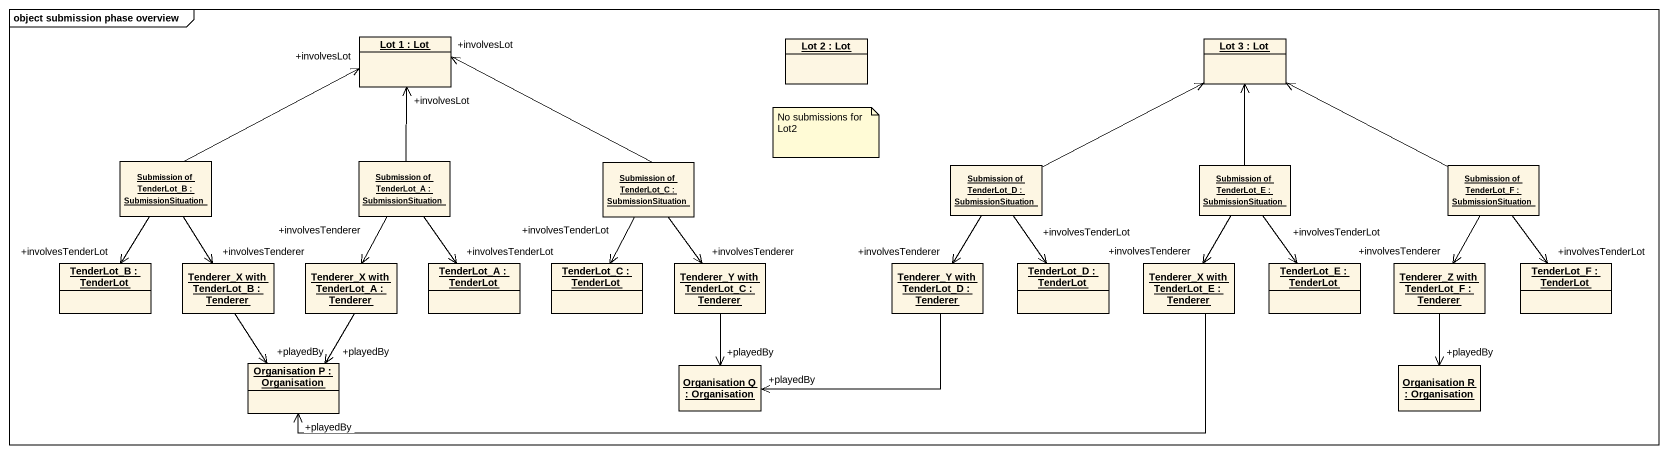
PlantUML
@startuml
mainframe object submission phase overview
hide circle
hide empty members
object "Lot 1 : Lot" as Lot_1
object "Lot 2 : Lot" as Lot_2
object "Lot 3 : Lot" as Lot_3
object "Submission of TenderLot_B : SubmissionSituation" as Submission_of_TenderLot_B
object "Submission of TenderLot_A : SubmissionSituation" as Submission_of_TenderLot_A
object "Submission of TenderLot_C : SubmissionSituation" as Submission_of_TenderLot_C
object "Submission of TenderLot_D : SubmissionSituation" as Submission_of_TenderLot_D
object "Submission of TenderLot_E : SubmissionSituation" as Submission_of_TenderLot_E
object "Submission of TenderLot_F : SubmissionSituation" as Submission_of_TenderLot_F
object "TenderLot_B : TenderLot" as TenderLot_B
object "Tenderer_X with TenderLot_B : Tenderer" as Tenderer_X_with_TenderLot_B
object "Tenderer_X with TenderLot_A : Tenderer" as Tenderer_X_with_TenderLot_A
object "TenderLot_A : TenderLot" as TenderLot_A
object "TenderLot_C : TenderLot" as TenderLot_C
object "Tenderer_Y with TenderLot_C : Tenderer" as Tenderer_Y_with_TenderLot_C
object "Tenderer_Y with TenderLot_D : Tenderer" as Tenderer_Y_with_TenderLot_D
object "TenderLot_D : TenderLot" as TenderLot_D
object "Tenderer_X with TenderLot_E : Tenderer" as Tenderer_X_with_TenderLot_E
object "TenderLot_E : TenderLot" as TenderLot_E
object "Tenderer_Z with TenderLot_F : Tenderer" as Tenderer_Z_with_TenderLot_F
object "TenderLot_F : TenderLot" as TenderLot_F
object "Organisation P : Organisation" as Organisation_P
object "Organisation Q : Organisation" as Organisation_Q
object "Organisation R : Organisation" as Organisation_R
Submission_of_TenderLot_B -right-> "+involvesLot" Lot_1
Submission_of_TenderLot_B --> "+involvesTenderLot" TenderLot_B
Submission_of_TenderLot_B --> "+involvesTenderer" Tenderer_X_with_TenderLot_B
Submission_of_TenderLot_A -up-> "+involvesLot" Lot_1
Submission_of_TenderLot_A --> "+involvesTenderer" Tenderer_X_with_TenderLot_A
Submission_of_TenderLot_A --> "+involvesTenderLot" TenderLot_A
Submission_of_TenderLot_C -left-> "+involvesLot" Lot_1
Submission_of_TenderLot_C --> "+involvesTenderLot" TenderLot_C
Submission_of_TenderLot_C --> "+involvesTenderer" Tenderer_Y_with_TenderLot_C
Submission_of_TenderLot_D -right-> Lot_3
Submission_of_TenderLot_D --> "+involvesTenderer" Tenderer_Y_with_TenderLot_D
Submission_of_TenderLot_D --> "+involvesTenderLot" TenderLot_D
Submission_of_TenderLot_E -up-> Lot_3
Submission_of_TenderLot_E --> "+involvesTenderer" Tenderer_X_with_TenderLot_E
Submission_of_TenderLot_E --> "+involvesTenderLot" TenderLot_E
Submission_of_TenderLot_F -left-> Lot_3
Submission_of_TenderLot_F --> "+involvesTenderer" Tenderer_Z_with_TenderLot_F
Submission_of_TenderLot_F --> "+involvesTenderLot" TenderLot_F
Tenderer_X_with_TenderLot_B --> "+playedBy" Organisation_P
Tenderer_X_with_TenderLot_A --> "+playedBy" Organisation_P
Tenderer_Y_with_TenderLot_C --> "+playedBy" Organisation_Q
Tenderer_Y_with_TenderLot_D -left-> "+playedBy" Organisation_Q
Tenderer_X_with_TenderLot_E -left-> "+playedBy" Organisation_P
Tenderer_Z_with_TenderLot_F --> "+playedBy" Organisation_R
note as N1
  No submissions for Lot2
end note
@enduml
